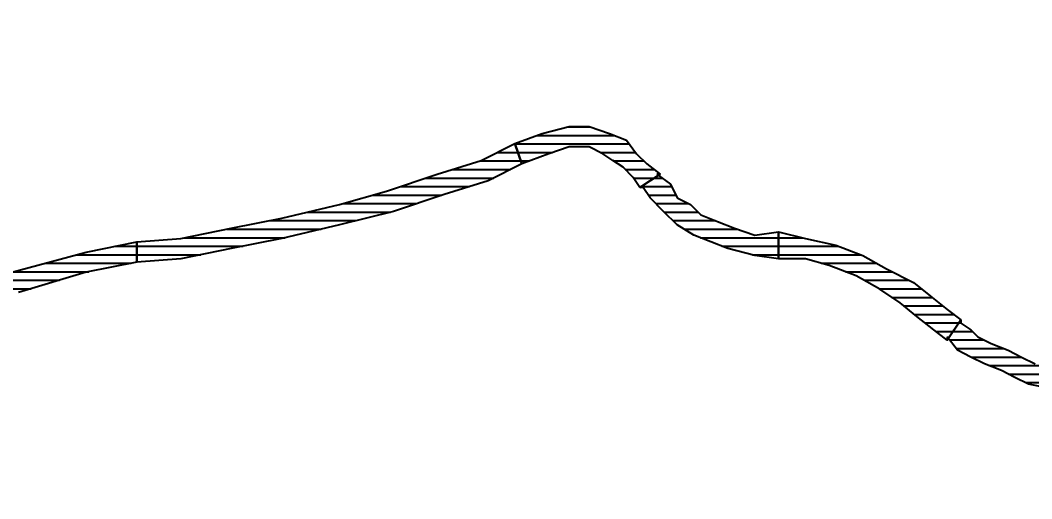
# Model space of a CAD drawing. Header units: millimetres. Extents: x 322668 to 332469, y 13187 to 20117.
# Drawn here: x 327602.6 to 327617.42, y 15786.33 to 15793.34 of the extents above; entities that cross this region are included whole.
import ezdxf

# ---------------------------------------------------------------- set-up
doc = ezdxf.new("R2010")
doc.units = ezdxf.units.MM
doc.header["$LTSCALE"] = 50
doc.header["$MEASUREMENT"] = 0
doc.header["$PDMODE"] = 3
doc.header["$PDSIZE"] = -0.5
doc.layers.get('0').update_dxf_attribs({"linetype": 'CONTINUOUS'})
doc.layers.get('DEFPOINTS').update_dxf_attribs({"linetype": 'CONTINUOUS'})
doc.layers.add('MIM_OLCU-DIS', color=1, linetype='CONTINUOUS')
doc.styles.add('OLCU', font='TSIMPLEX.SHX', dxfattribs={"width": 0.7})
doc.dimstyles.new('200-OLCU-DIŞ', dxfattribs={"dimtxt": 30, "dimasz": 10, "dimexe": 0, "dimexo": 0, "dimgap": 10, "dimtad": 1, "dimdec": 1, "dimdsep": 46, "dimtxsty": 'OLCU', "dimblk1": 'DOT', "dimblk2": 'DOT', "dimsah": 1, "dimcen": 0, "dimclrd": 7, "dimclre": 7, "dimclrt": 4, "dimadec": 0, "dimazin": 0, "dimtfac": 1, "dimtdec": 1, "dimtix": 1, "dimtmove": 2, "dimatfit": 3, "dimldrblk": 'DOT', "dimfxl": 0, "dimtolj": 1, "dimarcsym": 0})
pattern_1 = [(360, (-5108.51305, -673.59423), (1e-16, 0.125), [25])]

# ---------------------------------------------------------------- blocks, each defined once
blk = doc.blocks.new('_DOT')
at = {"color": 0, "linetype": 'ByBlock'}
blk.add_line((-0.5, 0), (-1, 0), dxfattribs=at)
at = {"color": 0, "linetype": 'ByBlock', "const_width": 0.5}
blk.add_lwpolyline([(-0.25, 0, 1), (0.25, 0, 1)], format="xyb", close=True, dxfattribs=at)
blk = doc.blocks.new('*D159')
at = {"layer": 'DEFPOINTS', "color": 0}
for p in [(329577.746, 18407.964, -57.501), (327588.544, 14892.995), (330092.587, 14892.995)]:
    blk.add_point(p, dxfattribs=at)
at = {"layer": 'MIM_OLCU-DIS', "color": 7, "lineweight": -2}
for p, q in [((330052.834, 18407.964), (330092.587, 18407.964)), ((330092.587, 18397.964), (330092.587, 14902.995)), ((330052.587, 14892.995), (330092.587, 14892.995))]:
    blk.add_line(p, q, dxfattribs=at)
at = {"layer": 'MIM_OLCU-DIS', "color": 7, "lineweight": -2, "xscale": 10, "yscale": 10, "zscale": 10}
for p, rotation in [((330092.587, 18407.964), 90), ((330092.587, 14892.995), 270)]:
    blk.add_blockref('_DOT', p, dxfattribs=dict(at, rotation=rotation))
at = {"layer": 'MIM_OLCU-DIS', "color": 4, "insert": (330067.587, 16650.479), "char_height": 30, "attachment_point": 5, "rotation": 90, "style": 'OLCU'}
blk.add_mtext('\\A1;3515', dxfattribs=at)
blk = doc.blocks.new('by')
at = {"ltscale": 30}
h = blk.add_hatch(dxfattribs=at)
h.set_pattern_fill('DC_LINES', color=256, scale=0.1, style=0)
h.set_pattern_definition(pattern_1)
edge = h.paths.add_edge_path(flags=0)
edge.add_line((6393.778, 2257.095), (6394.175, 2257.244))
edge.add_line((6394.175, 2257.244), (6394.57, 2257.343))
edge.add_line((6394.57, 2257.343), (6394.867, 2257.343))
edge.add_line((6394.867, 2257.343), (6395.164, 2257.244))
edge.add_line((6395.164, 2257.244), (6395.411, 2257.144))
edge.add_line((6395.411, 2257.144), (6395.559, 2256.946))
edge.add_line((6395.559, 2256.946), (6395.708, 2256.797))
edge.add_line((6395.708, 2256.797), (6395.906, 2256.648))
edge.add_line((6395.906, 2256.648), (6395.609, 2256.449))
edge.add_line((6395.609, 2256.449), (6395.509, 2256.598))
edge.add_line((6395.509, 2256.598), (6395.362, 2256.747))
edge.add_line((6395.362, 2256.747), (6395.213, 2256.846))
edge.add_line((6395.213, 2256.846), (6395.064, 2256.946))
edge.add_line((6395.064, 2256.946), (6394.867, 2257.045))
edge.add_line((6394.867, 2257.045), (6394.57, 2257.045))
edge.add_line((6394.57, 2257.045), (6394.273, 2256.946))
edge.add_line((6394.273, 2256.946), (6393.878, 2256.797))
h = blk.add_hatch(dxfattribs=at)
h.set_pattern_fill('DC_LINES', color=256, scale=0.1, style=0)
h.set_pattern_definition(pattern_1)
edge = h.paths.add_edge_path(flags=0)
edge.add_line((6393.778, 2257.095), (6394.175, 2257.244))
edge.add_line((6394.175, 2257.244), (6394.57, 2257.343))
edge.add_line((6394.57, 2257.343), (6394.867, 2257.343))
edge.add_line((6394.867, 2257.343), (6395.164, 2257.244))
edge.add_line((6395.164, 2257.244), (6395.411, 2257.144))
edge.add_line((6395.411, 2257.144), (6395.559, 2256.946))
edge.add_line((6395.559, 2256.946), (6395.708, 2256.797))
edge.add_line((6395.708, 2256.797), (6395.906, 2256.648))
edge.add_line((6395.906, 2256.648), (6395.609, 2256.449))
edge.add_line((6395.609, 2256.449), (6395.509, 2256.598))
edge.add_line((6395.509, 2256.598), (6395.362, 2256.747))
edge.add_line((6395.362, 2256.747), (6395.213, 2256.846))
edge.add_line((6395.213, 2256.846), (6395.064, 2256.946))
edge.add_line((6395.064, 2256.946), (6394.867, 2257.045))
edge.add_line((6394.867, 2257.045), (6394.57, 2257.045))
edge.add_line((6394.57, 2257.045), (6394.273, 2256.946))
edge.add_line((6394.273, 2256.946), (6393.878, 2256.797))
h = blk.add_hatch(dxfattribs=at)
h.set_pattern_fill('DC_LINES', color=256, scale=0.1, style=0)
h.set_pattern_definition(pattern_1)
edge = h.paths.add_edge_path(flags=0)
edge.add_line((6388.237, 2255.654), (6388.881, 2255.704))
edge.add_line((6388.881, 2255.704), (6389.623, 2255.853))
edge.add_line((6389.623, 2255.853), (6390.365, 2256.002))
edge.add_line((6390.365, 2256.002), (6391.206, 2256.201))
edge.add_line((6391.206, 2256.201), (6391.898, 2256.399))
edge.add_line((6391.898, 2256.399), (6392.64, 2256.648))
edge.add_line((6392.64, 2256.648), (6393.284, 2256.846))
edge.add_line((6393.284, 2256.846), (6393.778, 2257.095))
edge.add_line((6393.778, 2257.095), (6393.878, 2256.797))
edge.add_line((6393.878, 2256.797), (6393.383, 2256.548))
edge.add_line((6393.383, 2256.548), (6392.739, 2256.35))
edge.add_line((6392.739, 2256.35), (6391.997, 2256.101))
edge.add_line((6391.997, 2256.101), (6391.206, 2255.903))
edge.add_line((6391.206, 2255.903), (6390.365, 2255.704))
edge.add_line((6390.365, 2255.704), (6389.623, 2255.555))
edge.add_line((6389.623, 2255.555), (6388.881, 2255.406))
edge.add_line((6388.881, 2255.406), (6388.237, 2255.356))
h = blk.add_hatch(dxfattribs=at)
h.set_pattern_fill('DC_LINES', color=256, scale=0.1, style=0)
h.set_pattern_definition(pattern_1)
edge = h.paths.add_edge_path(flags=0)
edge.add_line((6388.237, 2255.654), (6388.881, 2255.704))
edge.add_line((6388.881, 2255.704), (6389.623, 2255.853))
edge.add_line((6389.623, 2255.853), (6390.365, 2256.002))
edge.add_line((6390.365, 2256.002), (6391.206, 2256.201))
edge.add_line((6391.206, 2256.201), (6391.898, 2256.399))
edge.add_line((6391.898, 2256.399), (6392.64, 2256.648))
edge.add_line((6392.64, 2256.648), (6393.284, 2256.846))
edge.add_line((6393.284, 2256.846), (6393.778, 2257.095))
edge.add_line((6393.778, 2257.095), (6393.878, 2256.797))
edge.add_line((6393.878, 2256.797), (6393.383, 2256.548))
edge.add_line((6393.383, 2256.548), (6392.739, 2256.35))
edge.add_line((6392.739, 2256.35), (6391.997, 2256.101))
edge.add_line((6391.997, 2256.101), (6391.206, 2255.903))
edge.add_line((6391.206, 2255.903), (6390.365, 2255.704))
edge.add_line((6390.365, 2255.704), (6389.623, 2255.555))
edge.add_line((6389.623, 2255.555), (6388.881, 2255.406))
edge.add_line((6388.881, 2255.406), (6388.237, 2255.356))
h = blk.add_hatch(dxfattribs=at)
h.set_pattern_fill('DC_LINES', color=256, scale=0.1, style=0)
h.set_pattern_definition(pattern_1)
edge = h.paths.add_edge_path(flags=0)
edge.add_line((6395.906, 2256.648), (6395.856, 2256.648))
edge.add_line((6395.856, 2256.648), (6396.054, 2256.499))
edge.add_line((6396.054, 2256.499), (6396.153, 2256.3))
edge.add_line((6396.153, 2256.3), (6396.351, 2256.201))
edge.add_line((6396.351, 2256.201), (6396.5, 2256.052))
edge.add_line((6396.5, 2256.052), (6396.747, 2255.952))
edge.add_line((6396.747, 2255.952), (6396.994, 2255.853))
edge.add_line((6396.994, 2255.853), (6397.291, 2255.754))
edge.add_line((6397.291, 2255.754), (6397.637, 2255.803))
edge.add_line((6397.637, 2255.803), (6397.637, 2255.406))
edge.add_line((6397.637, 2255.406), (6397.291, 2255.456))
edge.add_line((6397.291, 2255.456), (6396.895, 2255.555))
edge.add_line((6396.895, 2255.555), (6396.648, 2255.654))
edge.add_line((6396.648, 2255.654), (6396.4, 2255.754))
edge.add_line((6396.4, 2255.754), (6396.153, 2255.903))
edge.add_line((6396.153, 2255.903), (6395.955, 2256.101))
edge.add_line((6395.955, 2256.101), (6395.758, 2256.3))
edge.add_line((6395.758, 2256.3), (6395.658, 2256.449))
edge.add_line((6395.658, 2256.449), (6395.609, 2256.449))
h = blk.add_hatch(dxfattribs=at)
h.set_pattern_fill('DC_LINES', color=256, scale=0.1, style=0)
h.set_pattern_definition(pattern_1)
edge = h.paths.add_edge_path(flags=0)
edge.add_line((6395.906, 2256.648), (6395.856, 2256.648))
edge.add_line((6395.856, 2256.648), (6396.054, 2256.499))
edge.add_line((6396.054, 2256.499), (6396.153, 2256.3))
edge.add_line((6396.153, 2256.3), (6396.351, 2256.201))
edge.add_line((6396.351, 2256.201), (6396.5, 2256.052))
edge.add_line((6396.5, 2256.052), (6396.747, 2255.952))
edge.add_line((6396.747, 2255.952), (6396.994, 2255.853))
edge.add_line((6396.994, 2255.853), (6397.291, 2255.754))
edge.add_line((6397.291, 2255.754), (6397.637, 2255.803))
edge.add_line((6397.637, 2255.803), (6397.637, 2255.406))
edge.add_line((6397.637, 2255.406), (6397.291, 2255.456))
edge.add_line((6397.291, 2255.456), (6396.895, 2255.555))
edge.add_line((6396.895, 2255.555), (6396.648, 2255.654))
edge.add_line((6396.648, 2255.654), (6396.4, 2255.754))
edge.add_line((6396.4, 2255.754), (6396.153, 2255.903))
edge.add_line((6396.153, 2255.903), (6395.955, 2256.101))
edge.add_line((6395.955, 2256.101), (6395.758, 2256.3))
edge.add_line((6395.758, 2256.3), (6395.658, 2256.449))
edge.add_line((6395.658, 2256.449), (6395.609, 2256.449))
h = blk.add_hatch(dxfattribs=at)
h.set_pattern_fill('DC_LINES', color=256, scale=0.1, style=0)
h.set_pattern_definition(pattern_1)
edge = h.paths.add_edge_path(flags=0)
edge.add_line((6397.637, 2255.803), (6398.033, 2255.704))
edge.add_line((6398.033, 2255.704), (6398.478, 2255.605))
edge.add_line((6398.478, 2255.605), (6398.874, 2255.456))
edge.add_line((6398.874, 2255.456), (6399.22, 2255.257))
edge.add_line((6399.22, 2255.257), (6399.616, 2255.058))
edge.add_line((6399.616, 2255.058), (6399.864, 2254.859))
edge.add_line((6399.864, 2254.859), (6400.111, 2254.661))
edge.add_line((6400.111, 2254.661), (6400.309, 2254.512))
edge.add_line((6400.309, 2254.512), (6400.111, 2254.214))
edge.add_line((6400.111, 2254.214), (6399.913, 2254.363))
edge.add_line((6399.913, 2254.363), (6399.666, 2254.561))
edge.add_line((6399.666, 2254.561), (6399.419, 2254.76))
edge.add_line((6399.419, 2254.76), (6399.122, 2254.959))
edge.add_line((6399.122, 2254.959), (6398.775, 2255.157))
edge.add_line((6398.775, 2255.157), (6398.38, 2255.306))
edge.add_line((6398.38, 2255.306), (6398.033, 2255.406))
edge.add_line((6398.033, 2255.406), (6397.637, 2255.406))
h = blk.add_hatch(dxfattribs=at)
h.set_pattern_fill('DC_LINES', color=256, scale=0.1, style=0)
h.set_pattern_definition(pattern_1)
edge = h.paths.add_edge_path(flags=0)
edge.add_line((6397.637, 2255.803), (6398.033, 2255.704))
edge.add_line((6398.033, 2255.704), (6398.478, 2255.605))
edge.add_line((6398.478, 2255.605), (6398.874, 2255.456))
edge.add_line((6398.874, 2255.456), (6399.22, 2255.257))
edge.add_line((6399.22, 2255.257), (6399.616, 2255.058))
edge.add_line((6399.616, 2255.058), (6399.864, 2254.859))
edge.add_line((6399.864, 2254.859), (6400.111, 2254.661))
edge.add_line((6400.111, 2254.661), (6400.309, 2254.512))
edge.add_line((6400.309, 2254.512), (6400.111, 2254.214))
edge.add_line((6400.111, 2254.214), (6399.913, 2254.363))
edge.add_line((6399.913, 2254.363), (6399.666, 2254.561))
edge.add_line((6399.666, 2254.561), (6399.419, 2254.76))
edge.add_line((6399.419, 2254.76), (6399.122, 2254.959))
edge.add_line((6399.122, 2254.959), (6398.775, 2255.157))
edge.add_line((6398.775, 2255.157), (6398.38, 2255.306))
edge.add_line((6398.38, 2255.306), (6398.033, 2255.406))
edge.add_line((6398.033, 2255.406), (6397.637, 2255.406))
h = blk.add_hatch(dxfattribs=at)
h.set_pattern_fill('DC_LINES', color=256, scale=0.1, style=0)
h.set_pattern_definition(pattern_1)
edge = h.paths.add_edge_path(flags=0)
edge.add_line((6380.321, 2252.574), (6380.371, 2252.674))
edge.add_line((6380.371, 2252.674), (6380.865, 2253.021))
edge.add_line((6380.865, 2253.021), (6381.707, 2253.419))
edge.add_line((6381.707, 2253.419), (6382.745, 2253.916))
edge.add_line((6382.745, 2253.916), (6383.982, 2254.363))
edge.add_line((6383.982, 2254.363), (6385.219, 2254.81))
edge.add_line((6385.219, 2254.81), (6386.407, 2255.207))
edge.add_line((6386.407, 2255.207), (6387.495, 2255.505))
edge.add_line((6387.495, 2255.505), (6388.237, 2255.654))
edge.add_line((6388.237, 2255.654), (6388.237, 2255.356))
edge.add_line((6388.237, 2255.356), (6387.495, 2255.207))
edge.add_line((6387.495, 2255.207), (6386.506, 2254.909))
edge.add_line((6386.506, 2254.909), (6385.318, 2254.512))
edge.add_line((6385.318, 2254.512), (6384.081, 2254.065))
edge.add_line((6384.081, 2254.065), (6382.844, 2253.618))
edge.add_line((6382.844, 2253.618), (6381.805, 2253.121))
edge.add_line((6381.805, 2253.121), (6380.965, 2252.723))
edge.add_line((6380.965, 2252.723), (6380.568, 2252.475))
edge.add_line((6380.568, 2252.475), (6380.618, 2252.574))
edge.add_line((6380.618, 2252.574), (6380.568, 2252.475))
edge.add_line((6380.568, 2252.475), (6380.469, 2252.425))
edge.add_line((6380.469, 2252.425), (6380.42, 2252.475))
edge.add_line((6380.42, 2252.475), (6380.371, 2252.574))
edge.add_line((6380.371, 2252.574), (6380.371, 2252.674))
h = blk.add_hatch(dxfattribs=at)
h.set_pattern_fill('DC_LINES', color=256, scale=0.1, style=0)
h.set_pattern_definition(pattern_1)
edge = h.paths.add_edge_path(flags=0)
edge.add_line((6380.321, 2252.574), (6380.371, 2252.674))
edge.add_line((6380.371, 2252.674), (6380.865, 2253.021))
edge.add_line((6380.865, 2253.021), (6381.707, 2253.419))
edge.add_line((6381.707, 2253.419), (6382.745, 2253.916))
edge.add_line((6382.745, 2253.916), (6383.982, 2254.363))
edge.add_line((6383.982, 2254.363), (6385.219, 2254.81))
edge.add_line((6385.219, 2254.81), (6386.407, 2255.207))
edge.add_line((6386.407, 2255.207), (6387.495, 2255.505))
edge.add_line((6387.495, 2255.505), (6388.237, 2255.654))
edge.add_line((6388.237, 2255.654), (6388.237, 2255.356))
edge.add_line((6388.237, 2255.356), (6387.495, 2255.207))
edge.add_line((6387.495, 2255.207), (6386.506, 2254.909))
edge.add_line((6386.506, 2254.909), (6385.318, 2254.512))
edge.add_line((6385.318, 2254.512), (6384.081, 2254.065))
edge.add_line((6384.081, 2254.065), (6382.844, 2253.618))
edge.add_line((6382.844, 2253.618), (6381.805, 2253.121))
edge.add_line((6381.805, 2253.121), (6380.965, 2252.723))
edge.add_line((6380.965, 2252.723), (6380.568, 2252.475))
edge.add_line((6380.568, 2252.475), (6380.618, 2252.574))
edge.add_line((6380.618, 2252.574), (6380.568, 2252.475))
edge.add_line((6380.568, 2252.475), (6380.469, 2252.425))
edge.add_line((6380.469, 2252.425), (6380.42, 2252.475))
edge.add_line((6380.42, 2252.475), (6380.371, 2252.574))
edge.add_line((6380.371, 2252.574), (6380.371, 2252.674))
h = blk.add_hatch(dxfattribs=at)
h.set_pattern_fill('DC_LINES', color=256, scale=0.1, style=0)
h.set_pattern_definition(pattern_1)
edge = h.paths.add_edge_path(flags=0)
edge.add_line((6400.309, 2254.512), (6400.309, 2254.462))
edge.add_line((6400.309, 2254.462), (6400.458, 2254.363))
edge.add_line((6400.458, 2254.363), (6400.556, 2254.263))
edge.add_line((6400.556, 2254.263), (6400.755, 2254.164))
edge.add_line((6400.755, 2254.164), (6401.002, 2254.065))
edge.add_line((6401.002, 2254.065), (6401.2, 2253.965))
edge.add_line((6401.2, 2253.965), (6401.397, 2253.866))
edge.add_line((6401.397, 2253.866), (6401.645, 2253.816))
edge.add_line((6401.645, 2253.816), (6401.843, 2253.717))
edge.add_line((6401.843, 2253.717), (6401.744, 2253.419))
edge.add_line((6401.744, 2253.419), (6401.546, 2253.518))
edge.add_line((6401.546, 2253.518), (6401.299, 2253.568))
edge.add_line((6401.299, 2253.568), (6401.1, 2253.667))
edge.add_line((6401.1, 2253.667), (6400.903, 2253.767))
edge.add_line((6400.903, 2253.767), (6400.655, 2253.866))
edge.add_line((6400.655, 2253.866), (6400.458, 2253.965))
edge.add_line((6400.458, 2253.965), (6400.259, 2254.065))
edge.add_line((6400.259, 2254.065), (6400.111, 2254.263))
edge.add_line((6400.111, 2254.263), (6400.111, 2254.214))
h = blk.add_hatch(dxfattribs=at)
h.set_pattern_fill('DC_LINES', color=256, scale=0.1, style=0)
h.set_pattern_definition(pattern_1)
edge = h.paths.add_edge_path(flags=0)
edge.add_line((6400.309, 2254.512), (6400.309, 2254.462))
edge.add_line((6400.309, 2254.462), (6400.458, 2254.363))
edge.add_line((6400.458, 2254.363), (6400.556, 2254.263))
edge.add_line((6400.556, 2254.263), (6400.755, 2254.164))
edge.add_line((6400.755, 2254.164), (6401.002, 2254.065))
edge.add_line((6401.002, 2254.065), (6401.2, 2253.965))
edge.add_line((6401.2, 2253.965), (6401.397, 2253.866))
edge.add_line((6401.397, 2253.866), (6401.645, 2253.816))
edge.add_line((6401.645, 2253.816), (6401.843, 2253.717))
edge.add_line((6401.843, 2253.717), (6401.744, 2253.419))
edge.add_line((6401.744, 2253.419), (6401.546, 2253.518))
edge.add_line((6401.546, 2253.518), (6401.299, 2253.568))
edge.add_line((6401.299, 2253.568), (6401.1, 2253.667))
edge.add_line((6401.1, 2253.667), (6400.903, 2253.767))
edge.add_line((6400.903, 2253.767), (6400.655, 2253.866))
edge.add_line((6400.655, 2253.866), (6400.458, 2253.965))
edge.add_line((6400.458, 2253.965), (6400.259, 2254.065))
edge.add_line((6400.259, 2254.065), (6400.111, 2254.263))
edge.add_line((6400.111, 2254.263), (6400.111, 2254.214))
for p, q in [((6394.175, 2257.244, -4.505), (6394.57, 2257.343, -4.505)), ((6394.175, 2257.244, -4.505), (6394.57, 2257.343, -4.505)), ((6394.57, 2257.343, -4.505), (6394.867, 2257.343, -4.505)), ((6394.57, 2257.343, -4.505), (6394.867, 2257.343, -4.505)), ((6394.867, 2257.343, -4.505), (6395.164, 2257.244, -4.505)), ((6394.867, 2257.343, -4.505), (6395.164, 2257.244, -4.505)), ((6393.778, 2257.095, -4.505), (6394.175, 2257.244, -4.505)), ((6393.778, 2257.095, -4.505), (6394.175, 2257.244, -4.505)), ((6395.164, 2257.244, -4.505), (6395.411, 2257.144, -4.505)), ((6395.164, 2257.244, -4.505), (6395.411, 2257.144, -4.505)), ((6395.411, 2257.144, -4.505), (6395.559, 2256.946, -4.505)), ((6395.411, 2257.144, -4.505), (6395.559, 2256.946, -4.505)), ((6393.284, 2256.846, -4.505), (6393.778, 2257.095, -4.505)), ((6393.284, 2256.846, -4.505), (6393.778, 2257.095, -4.505)), ((6393.778, 2257.095, -4.505), (6393.878, 2256.797, -4.505)), ((6393.778, 2257.095, -4.505), (6393.878, 2256.797, -4.505)), ((6393.778, 2257.095, -4.505), (6393.778, 2257.095, -4.505)), ((6393.878, 2256.797, -4.505), (6393.778, 2257.095, -4.505)), ((6393.778, 2257.095, -4.505), (6393.778, 2257.095, -4.505)), ((6393.778, 2257.095, -4.505), (6393.778, 2257.095, -4.505)), ((6393.878, 2256.797, -4.505), (6393.778, 2257.095, -4.505)), ((6393.778, 2257.095, -4.505), (6393.778, 2257.095, -4.505)), ((6394.57, 2257.045, -4.505), (6394.273, 2256.946, -4.505)), ((6394.57, 2257.045, -4.505), (6394.273, 2256.946, -4.505)), ((6394.867, 2257.045, -4.505), (6394.57, 2257.045, -4.505)), ((6394.867, 2257.045, -4.505), (6394.57, 2257.045, -4.505)), ((6395.064, 2256.946, -4.505), (6394.867, 2257.045, -4.505)), ((6395.064, 2256.946, -4.505), (6394.867, 2257.045, -4.505)), ((6392.64, 2256.648, -4.505), (6393.284, 2256.846, -4.505)), ((6392.64, 2256.648, -4.505), (6393.284, 2256.846, -4.505)), ((6394.273, 2256.946, -4.505), (6393.878, 2256.797, -4.505)), ((6394.273, 2256.946, -4.505), (6393.878, 2256.797, -4.505)), ((6395.213, 2256.846, -4.505), (6395.064, 2256.946, -4.505)), ((6395.213, 2256.846, -4.505), (6395.064, 2256.946, -4.505)), ((6395.362, 2256.747, -4.505), (6395.213, 2256.846, -4.505)), ((6395.362, 2256.747, -4.505), (6395.213, 2256.846, -4.505)), ((6395.559, 2256.946, -4.505), (6395.708, 2256.797, -4.505)), ((6395.559, 2256.946, -4.505), (6395.708, 2256.797, -4.505)), ((6393.878, 2256.797, -4.505), (6393.383, 2256.548, -4.505)), ((6393.878, 2256.797, -4.505), (6393.383, 2256.548, -4.505)), ((6393.878, 2256.797, -4.505), (6393.878, 2256.797, -4.505)), ((6393.878, 2256.797, -4.505), (6393.878, 2256.797, -4.505)), ((6395.509, 2256.598, -4.505), (6395.362, 2256.747, -4.505)), ((6395.509, 2256.598, -4.505), (6395.362, 2256.747, -4.505)), ((6395.708, 2256.797, -4.505), (6395.906, 2256.648, -4.505)), ((6395.708, 2256.797, -4.505), (6395.906, 2256.648, -4.505)), ((6391.898, 2256.399, -4.505), (6392.64, 2256.648, -4.505)), ((6391.898, 2256.399, -4.505), (6392.64, 2256.648, -4.505)), ((6393.383, 2256.548, -4.505), (6392.739, 2256.35, -4.505)), ((6393.383, 2256.548, -4.505), (6392.739, 2256.35, -4.505)), ((6395.609, 2256.449, -4.505), (6395.509, 2256.598, -4.505)), ((6395.609, 2256.449, -4.505), (6395.509, 2256.598, -4.505)), ((6395.906, 2256.648, -4.505), (6395.609, 2256.449, -4.505)), ((6395.906, 2256.648, -4.505), (6395.609, 2256.449, -4.505)), ((6395.609, 2256.449, -4.505), (6395.906, 2256.648, -4.505)), ((6395.609, 2256.449, -4.505), (6395.906, 2256.648, -4.505)), ((6395.906, 2256.648, -4.505), (6395.856, 2256.648, -4.505)), ((6395.856, 2256.648, -4.505), (6396.054, 2256.499, -4.505)), ((6395.906, 2256.648, -4.505), (6395.856, 2256.648, -4.505)), ((6395.856, 2256.648, -4.505), (6396.054, 2256.499, -4.505)), ((6395.906, 2256.648, -4.505), (6395.906, 2256.648, -4.505)), ((6395.906, 2256.648, -4.505), (6395.906, 2256.648, -4.505)), ((6391.206, 2256.201, -4.505), (6391.898, 2256.399, -4.505)), ((6391.206, 2256.201, -4.505), (6391.898, 2256.399, -4.505)), ((6395.658, 2256.449, -4.505), (6395.609, 2256.449, -4.505)), ((6395.658, 2256.449, -4.505), (6395.609, 2256.449, -4.505)), ((6395.758, 2256.3, -4.505), (6395.658, 2256.449, -4.505)), ((6395.758, 2256.3, -4.505), (6395.658, 2256.449, -4.505)), ((6396.054, 2256.499, -4.505), (6396.153, 2256.3, -4.505)), ((6396.054, 2256.499, -4.505), (6396.153, 2256.3, -4.505)), ((6392.739, 2256.35, -4.505), (6391.997, 2256.101, -4.505)), ((6392.739, 2256.35, -4.505), (6391.997, 2256.101, -4.505)), ((6395.955, 2256.101, -4.505), (6395.758, 2256.3, -4.505)), ((6395.955, 2256.101, -4.505), (6395.758, 2256.3, -4.505)), ((6396.153, 2256.3, -4.505), (6396.351, 2256.201, -4.505)), ((6396.153, 2256.3, -4.505), (6396.351, 2256.201, -4.505)), ((6390.365, 2256.002, -4.505), (6391.206, 2256.201, -4.505)), ((6390.365, 2256.002, -4.505), (6391.206, 2256.201, -4.505)), ((6391.997, 2256.101, -4.505), (6391.206, 2255.903, -4.505)), ((6391.997, 2256.101, -4.505), (6391.206, 2255.903, -4.505)), ((6396.153, 2255.903, -4.505), (6395.955, 2256.101, -4.505)), ((6396.153, 2255.903, -4.505), (6395.955, 2256.101, -4.505)), ((6396.351, 2256.201, -4.505), (6396.5, 2256.052, -4.505)), ((6396.351, 2256.201, -4.505), (6396.5, 2256.052, -4.505)), ((6389.623, 2255.853, -4.505), (6390.365, 2256.002, -4.505)), ((6389.623, 2255.853, -4.505), (6390.365, 2256.002, -4.505)), ((6396.5, 2256.052, -4.505), (6396.747, 2255.952, -4.505)), ((6396.5, 2256.052, -4.505), (6396.747, 2255.952, -4.505)), ((6396.747, 2255.952, -4.505), (6396.994, 2255.853, -4.505)), ((6396.747, 2255.952, -4.505), (6396.994, 2255.853, -4.505)), ((6388.881, 2255.704, -4.505), (6389.623, 2255.853, -4.505)), ((6388.881, 2255.704, -4.505), (6389.623, 2255.853, -4.505)), ((6391.206, 2255.903, -4.505), (6390.365, 2255.704, -4.505)), ((6391.206, 2255.903, -4.505), (6390.365, 2255.704, -4.505)), ((6396.4, 2255.754, -4.505), (6396.153, 2255.903, -4.505)), ((6396.4, 2255.754, -4.505), (6396.153, 2255.903, -4.505)), ((6396.994, 2255.853, -4.505), (6397.291, 2255.754, -4.505)), ((6396.994, 2255.853, -4.505), (6397.291, 2255.754, -4.505)), ((6397.291, 2255.754, -4.505), (6397.637, 2255.803, -4.505)), ((6397.291, 2255.754, -4.505), (6397.637, 2255.803, -4.505)), ((6397.637, 2255.803, -4.505), (6397.637, 2255.803, -4.505)), ((6397.637, 2255.803, -4.505), (6398.033, 2255.704, -4.505)), ((6397.637, 2255.406, -4.505), (6397.637, 2255.803, -4.505)), ((6397.637, 2255.803, -4.505), (6397.637, 2255.803, -4.505)), ((6397.637, 2255.803, -4.505), (6397.637, 2255.803, -4.505)), ((6397.637, 2255.803, -4.505), (6398.033, 2255.704, -4.505)), ((6397.637, 2255.406, -4.505), (6397.637, 2255.803, -4.505)), ((6397.637, 2255.803, -4.505), (6397.637, 2255.803, -4.505)), ((6397.637, 2255.803, -4.505), (6397.637, 2255.406, -4.505)), ((6397.637, 2255.803, -4.505), (6397.637, 2255.406, -4.505)), ((6387.495, 2255.505, -4.505), (6388.237, 2255.654, -4.505)), ((6387.495, 2255.505, -4.505), (6388.237, 2255.654, -4.505)), ((6388.237, 2255.654, -4.505), (6388.881, 2255.704, -4.505)), ((6388.237, 2255.654, -4.505), (6388.881, 2255.704, -4.505)), ((6388.237, 2255.654, -4.505), (6388.237, 2255.356, -4.505)), ((6388.237, 2255.654, -4.505), (6388.237, 2255.356, -4.505)), ((6388.237, 2255.654, -4.505), (6388.237, 2255.654, -4.505)), ((6388.237, 2255.356, -4.505), (6388.237, 2255.654, -4.505)), ((6388.237, 2255.654, -4.505), (6388.237, 2255.654, -4.505)), ((6388.237, 2255.654, -4.505), (6388.237, 2255.654, -4.505)), ((6388.237, 2255.356, -4.505), (6388.237, 2255.654, -4.505)), ((6388.237, 2255.654, -4.505), (6388.237, 2255.654, -4.505)), ((6390.365, 2255.704, -4.505), (6389.623, 2255.555, -4.505)), ((6390.365, 2255.704, -4.505), (6389.623, 2255.555, -4.505)), ((6396.648, 2255.654, -4.505), (6396.4, 2255.754, -4.505)), ((6396.648, 2255.654, -4.505), (6396.4, 2255.754, -4.505)), ((6396.895, 2255.555, -4.505), (6396.648, 2255.654, -4.505)), ((6396.895, 2255.555, -4.505), (6396.648, 2255.654, -4.505)), ((6398.033, 2255.704, -4.505), (6398.478, 2255.605, -4.505)), ((6398.033, 2255.704, -4.505), (6398.478, 2255.605, -4.505)), ((6386.407, 2255.207, -4.505), (6387.495, 2255.505, -4.505)), ((6386.407, 2255.207, -4.505), (6387.495, 2255.505, -4.505)), ((6389.623, 2255.555, -4.505), (6388.881, 2255.406, -4.505)), ((6389.623, 2255.555, -4.505), (6388.881, 2255.406, -4.505)), ((6397.291, 2255.456, -4.505), (6396.895, 2255.555, -4.505)), ((6397.291, 2255.456, -4.505), (6396.895, 2255.555, -4.505)), ((6398.478, 2255.605, -4.505), (6398.874, 2255.456, -4.505)), ((6398.478, 2255.605, -4.505), (6398.874, 2255.456, -4.505)), ((6388.237, 2255.356, -4.505), (6387.495, 2255.207, -4.505)), ((6388.237, 2255.356, -4.505), (6387.495, 2255.207, -4.505)), ((6388.881, 2255.406, -4.505), (6388.237, 2255.356, -4.505)), ((6388.881, 2255.406, -4.505), (6388.237, 2255.356, -4.505)), ((6388.237, 2255.356, -4.505), (6388.237, 2255.356, -4.505)), ((6388.237, 2255.356, -4.505), (6388.237, 2255.356, -4.505)), ((6397.637, 2255.406, -4.505), (6397.291, 2255.456, -4.505)), ((6397.637, 2255.406, -4.505), (6397.291, 2255.456, -4.505)), ((6398.033, 2255.406, -4.505), (6397.637, 2255.406, -4.505)), ((6397.637, 2255.406, -4.505), (6397.637, 2255.406, -4.505)), ((6398.033, 2255.406, -4.505), (6397.637, 2255.406, -4.505)), ((6397.637, 2255.406, -4.505), (6397.637, 2255.406, -4.505)), ((6398.38, 2255.306, -4.505), (6398.033, 2255.406, -4.505)), ((6398.38, 2255.306, -4.505), (6398.033, 2255.406, -4.505)), ((6398.874, 2255.456, -4.505), (6399.22, 2255.257, -4.505)), ((6398.874, 2255.456, -4.505), (6399.22, 2255.257, -4.505)), ((6387.495, 2255.207, -4.505), (6386.506, 2254.909, -4.505)), ((6387.495, 2255.207, -4.505), (6386.506, 2254.909, -4.505)), ((6398.775, 2255.157, -4.505), (6398.38, 2255.306, -4.505)), ((6398.775, 2255.157, -4.505), (6398.38, 2255.306, -4.505)), ((6399.22, 2255.257, -4.505), (6399.616, 2255.058, -4.505)), ((6399.22, 2255.257, -4.505), (6399.616, 2255.058, -4.505)), ((6399.122, 2254.959, -4.505), (6398.775, 2255.157, -4.505)), ((6399.122, 2254.959, -4.505), (6398.775, 2255.157, -4.505)), ((6399.616, 2255.058, -4.505), (6399.864, 2254.859, -4.505)), ((6399.616, 2255.058, -4.505), (6399.864, 2254.859, -4.505)), ((6399.419, 2254.76, -4.505), (6399.122, 2254.959, -4.505)), ((6399.419, 2254.76, -4.505), (6399.122, 2254.959, -4.505)), ((6399.864, 2254.859, -4.505), (6400.111, 2254.661, -4.505)), ((6399.864, 2254.859, -4.505), (6400.111, 2254.661, -4.505)), ((6399.666, 2254.561, -4.505), (6399.419, 2254.76, -4.505)), ((6399.666, 2254.561, -4.505), (6399.419, 2254.76, -4.505)), ((6400.111, 2254.661, -4.505), (6400.309, 2254.512, -4.505)), ((6400.111, 2254.661, -4.505), (6400.309, 2254.512, -4.505)), ((6399.913, 2254.363, -4.505), (6399.666, 2254.561, -4.505)), ((6399.913, 2254.363, -4.505), (6399.666, 2254.561, -4.505)), ((6400.111, 2254.214, -4.505), (6400.309, 2254.512, -4.505)), ((6400.111, 2254.214, -4.505), (6400.309, 2254.512, -4.505)), ((6400.309, 2254.512, -4.505), (6400.111, 2254.214, -4.505)), ((6400.309, 2254.512, -4.505), (6400.111, 2254.214, -4.505)), ((6400.309, 2254.512, -4.505), (6400.309, 2254.462, -4.505)), ((6400.309, 2254.512, -4.505), (6400.309, 2254.512, -4.505)), ((6400.309, 2254.512, -4.505), (6400.309, 2254.462, -4.505)), ((6400.309, 2254.512, -4.505), (6400.309, 2254.512, -4.505)), ((6400.111, 2254.214, -4.505), (6399.913, 2254.363, -4.505)), ((6400.111, 2254.214, -4.505), (6399.913, 2254.363, -4.505)), ((6400.309, 2254.462, -4.505), (6400.458, 2254.363, -4.505)), ((6400.309, 2254.462, -4.505), (6400.458, 2254.363, -4.505)), ((6400.458, 2254.363, -4.505), (6400.556, 2254.263, -4.505)), ((6400.458, 2254.363, -4.505), (6400.556, 2254.263, -4.505)), ((6400.259, 2254.065, -4.505), (6400.111, 2254.263, -4.505)), ((6400.111, 2254.263, -4.505), (6400.111, 2254.214, -4.505)), ((6400.259, 2254.065, -4.505), (6400.111, 2254.263, -4.505)), ((6400.111, 2254.263, -4.505), (6400.111, 2254.214, -4.505)), ((6400.556, 2254.263, -4.505), (6400.755, 2254.164, -4.505)), ((6400.556, 2254.263, -4.505), (6400.755, 2254.164, -4.505)), ((6400.458, 2253.965, -4.505), (6400.259, 2254.065, -4.505)), ((6400.458, 2253.965, -4.505), (6400.259, 2254.065, -4.505)), ((6400.755, 2254.164, -4.505), (6401.002, 2254.065, -4.505)), ((6400.755, 2254.164, -4.505), (6401.002, 2254.065, -4.505)), ((6401.002, 2254.065, -4.505), (6401.2, 2253.965, -4.505)), ((6401.002, 2254.065, -4.505), (6401.2, 2253.965, -4.505)), ((6400.655, 2253.866, -4.505), (6400.458, 2253.965, -4.505)), ((6400.655, 2253.866, -4.505), (6400.458, 2253.965, -4.505)), ((6401.2, 2253.965, -4.505), (6401.397, 2253.866, -4.505)), ((6401.2, 2253.965, -4.505), (6401.397, 2253.866, -4.505)), ((6400.903, 2253.767, -4.505), (6400.655, 2253.866, -4.505)), ((6400.903, 2253.767, -4.505), (6400.655, 2253.866, -4.505)), ((6401.1, 2253.667, -4.505), (6400.903, 2253.767, -4.505)), ((6401.1, 2253.667, -4.505), (6400.903, 2253.767, -4.505)), ((6401.299, 2253.568, -4.505), (6401.1, 2253.667, -4.505)), ((6401.299, 2253.568, -4.505), (6401.1, 2253.667, -4.505)), ((6401.546, 2253.518, -4.505), (6401.299, 2253.568, -4.505)), ((6401.546, 2253.518, -4.505), (6401.299, 2253.568, -4.505))]:
    blk.add_line(p, q, dxfattribs=at)

msp = doc.modelspace()

# ---------------------------------------------------------------- block references
msp.add_blockref('by', (321216.067, 13534.441, 4.505))

# ---------------------------------------------------------------- dimensions: what is measured, and where the dimension line sits
at = {"layer": 'MIM_OLCU-DIS', "color": 22}
dim = msp.add_linear_dim(base=(330092.587, 14892.995), p1=(329577.746, 18407.964, -57.501), p2=(327588.544, 14892.995), angle=270, dimstyle='200-OLCU-DIŞ', dxfattribs=at)
dim.commit()
dim.dimension.update_dxf_attribs({"geometry": '*D159', "text_midpoint": (330067.587, 16650.479)})

doc.saveas('drawing.dxf')
